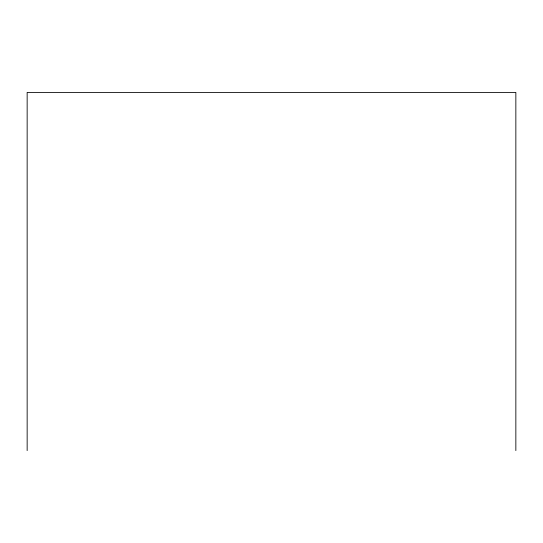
<?xml version="1.0" encoding="UTF-8"?>
<svg xmlns="http://www.w3.org/2000/svg" width="543" height="543" viewBox="0 0 543 543"><rect width="100%" height="100%" fill="white"/><g stroke="black" fill="none" stroke-linecap="round" stroke-linejoin="round"><path stroke-width="0.81" d="M515.85 450.588L515.85 92.412L27.15 92.412L27.15 450.588"/></g></svg>
